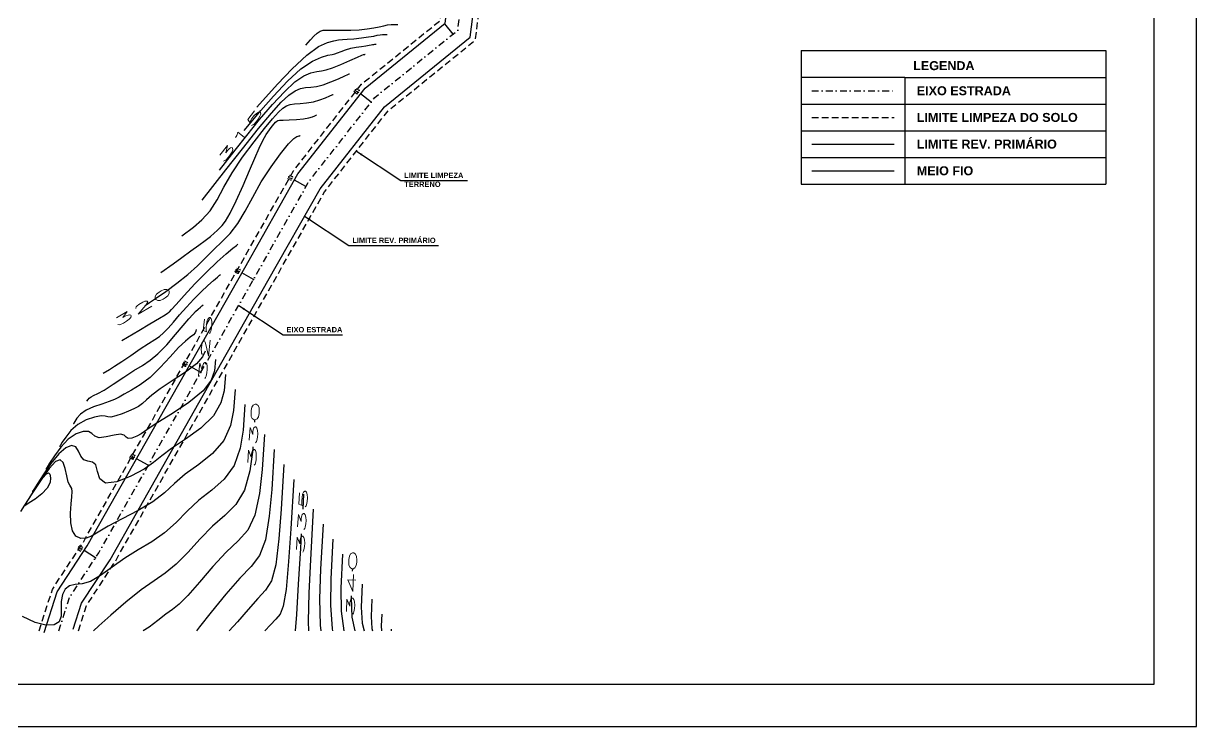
# Model space of a CAD drawing. Header units: millimetres. Extents: x 276147 to 291056, y 9594849 to 9609891.
# Drawn here: x 284744 to 284963.8, y 9596633.6 to 9596765.3 of the extents above; entities that cross this region are included whole.
import ezdxf
from ezdxf.enums import TextEntityAlignment as Align

# ---------------------------------------------------------------- set-up
doc = ezdxf.new("R2010")
doc.units = ezdxf.units.MM
doc.header["$LTSCALE"] = 10
for name, pattern in [('CONTINUO', [0]), ('DASHDOTX2', [50.8, 25.4, -12.7, 0, -12.7]), ('HIDDEN', [0.375, 0.25, -0.125])]:
    doc.linetypes.add(name, pattern=pattern)
for name, color, linetype in [('500-dim1', 6, 'Continuous'), ('Curvas mestras', 30, 'Continuous'), ('Curvas simples', 9, 'Continuous'), ('Curvas texto', 2, 'Continuous'), ('TG', 7, 'CONTINUO'), ('Top_malha_coord', 8, 'Continuous')]:
    doc.layers.add(name, color=color, linetype=linetype)
doc.styles.add('r80', font='romans.shx')
doc.styles.add('ROMAND', font='romand', dxfattribs={"height": 0.2})
doc.styles.add('SIMPLEX', font='simplex', dxfattribs={"height": 0.2})
doc.styles.add('T7', font='arial.ttf')
doc.dimstyles.new('cadnorma_dim1', dxfattribs={"dimscale": 0, "dimtxt": 2, "dimasz": 1.199999999999999, "dimexe": 1, "dimexo": 2.5, "dimgap": 0.6, "dimtad": 1, "dimzin": 4, "dimdsep": 46, "dimtxsty": 'r80', "dimblk": 'ARCHTICK', "dimblk1": 'ARCHTICK', "dimblk2": 'ARCHTICK', "dimcen": -1, "dimdle": 1, "dimclrd": 1, "dimclre": 1, "dimclrt": 2, "dimaunit": 1, "dimazin": 0, "dimtfac": 1, "dimtix": 1, "dimtmove": 2, "dimatfit": 0, "dimfxl": 1, "dimarcsym": 0})

# ---------------------------------------------------------------- blocks, each defined once
blk = doc.blocks.new('_ArchTick')
at = {"color": 0, "linetype": 'ByBlock', "const_width": 0.15}
blk.add_lwpolyline([(-0.5, -0.5), (0.5, 0.5)], dxfattribs=at)

msp = doc.modelspace()

# ---------------------------------------------------------------- linework, layer by layer
at = {"color": 8, "linetype": 'HIDDEN', "ltscale": 0.5}
msp.add_line((284891.6983607654, 9596747.722011287), (284907.1409358699, 9596747.722011287), dxfattribs=at)
at = {"color": 8, "linetype": 'HIDDEN', "ltscale": 0.5, "elevation": 160.1796621240507, "flags": 128}
for points in [[(284746.9333912238, 9596651.498300847), (284749.4119759246, 9596659.264591852), (284755.0907825473, 9596667.93202954), (284764.883133041, 9596685.236074753), (284784.5799982426, 9596720.042370353), (284794.5580024014, 9596737.674483825), (284807.3050971983, 9596753.929777287), (284822.0658793808, 9596765.877419747), (284826.927441512, 9596803.92630554), (284827.0196191135, 9596851.49830085)], [(284754.2812392337, 9596651.498300847), (284755.7903442389, 9596656.22686575), (284761.0707773116, 9596664.286274647), (284770.9752920193, 9596681.788525043), (284790.6721572212, 9596716.594820647), (284800.3910182637, 9596733.769002777), (284812.3247218111, 9596748.987047072), (284828.6534002176, 9596762.203772923), (284833.9265785592, 9596803.47416196), (284834.0196322542, 9596851.49830085)]]:
    msp.add_lwpolyline(points, dxfattribs=at)
at = {"linetype": 'Continuous'}
for p in [(284824.4868412923, 9596763.334137533, 160.1796621240507), (284824.4868412923, 9596763.334137533, 160.1796621240507), (284809.1212361557, 9596750.57382914, 160.1796621240507), (284809.1212361557, 9596750.57382914, 160.1796621240507), (284796.919983952, 9596734.741840716, 160.1796621240507), (284796.919983952, 9596734.741840716, 160.1796621240507), (284787.069842013, 9596717.335672347, 160.1796621240507), (284787.069842013, 9596717.335672347, 160.1796621240507), (284777.2197000745, 9596699.929503975, 160.1796621240507), (284777.2197000745, 9596699.929503975, 160.1796621240507), (284767.3695581361, 9596682.52333561, 160.1796621240507), (284767.3695581361, 9596682.52333561, 160.1796621240507), (284757.4561241802, 9596665.15575376, 160.1796621240507), (284757.4561241802, 9596665.15575376, 160.1796621240507)]:
    msp.add_point(p, dxfattribs=at)
at = {"layer": '500-dim1', "ltscale": 0.1}
for points in [[(284650.0564834579, 9596633.55606258), (284963.7748950092, 9596633.55606258), (284963.7748950092, 9596869.440539112), (284650.0564834579, 9596869.440539112)], [(284657.998721725, 9596641.498300847), (284955.832656742, 9596641.498300847), (284955.832656742, 9596861.498300847), (284657.998721725, 9596861.498300847)]]:
    msp.add_lwpolyline(points, close=True, dxfattribs=at)
at = {"layer": 'Curvas mestras', "linetype": 'CONTINUO'}
for points in [[(284785.3362998357, 9596745.23323439, -154.0134383096269), (284786.623846417, 9596746.8242665, -154.0397289595244), (284788.4528816759, 9596749.000521732, -154.0743270917705), (284790.8227394851, 9596751.700713936, -154.1152378000811), (284793.4512535175, 9596754.482172372, -154.1536193542674), (284795.9858846447, 9596756.806880383, -154.17891828049), (284798.1308669222, 9596758.273946755, -154.1839349093175), (284799.8175251453, 9596759.030984987, -154.1748849250402), (284801.0339612997, 9596759.362737998, -154.1613378664156), (284801.8087371986, 9596759.521829918, -154.1509986021233), (284802.3322659905, 9596759.632423667, -154.1441135367754), (284802.8354256509, 9596759.786564372, -154.1390643371528), (284803.5035819143, 9596760.047914738, -154.1342162039623), (284804.3400505418, 9596760.366603827, -154.1278683641253), (284805.3026400588, 9596760.66438228, -154.1183036085826), (284806.3354511046, 9596760.88112608, -154.1046738418194), (284807.3277758234, 9596761.02924052, -154.0896078742485), (284808.1552004807, 9596761.139260227, -154.0766037200487), (284808.7292211789, 9596761.235311953, -154.0682285756015), (284809.1049683715, 9596761.31589091, -154.0633264652247), (284809.3734793465, 9596761.373082444, -154.0598105904323), (284809.6074293956, 9596761.40210806, -154.0560655118574), (284809.8060317996, 9596761.410720937, -154.0523610846981), (284809.9501368413, 9596761.409809422, -154.0494385112802), (284810.0278769244, 9596761.408369636, -154.0478308093411), (284810.0565179563, 9596761.40783982, -154.0472385198486), (284810.0606089609, 9596761.407763993, -154.0471539138493)], [(284766.7766333206, 9596712.488697477, -148.3093053818124), (284767.6112240231, 9596713.020727787, -148.3099861888008), (284768.9001807835, 9596713.87914476, -148.3122415633665), (284770.6859362235, 9596715.11661401, -148.316945523457), (284772.7432579363, 9596716.626416773, -148.3251222367075), (284774.779999756, 9596718.26198693, -148.3378333172554), (284776.5718179182, 9596719.89642201, -148.3554236972963), (284778.1655852372, 9596721.481463064, -148.3753710805581), (284779.6759799218, 9596722.988511778, -148.3944363305022), (284781.1916288028, 9596724.42850248, -148.4111986948669), (284782.696951193, 9596725.970498053, -148.4315109328276), (284784.1503150293, 9596727.823095012, -148.4630442206658), (284785.5386380105, 9596730.131350864, -148.5108145369709), (284786.9630189228, 9596732.786182083, -148.5692179237053), (284788.5531073196, 9596735.614969123, -148.629995303138), (284790.3667685596, 9596738.420897916, -148.6855357361169), (284792.1747332329, 9596740.91038426, -148.7308210592277), (284793.6759507381, 9596742.765651433, -148.761481252292), (284794.6486525531, 9596743.775417684, -148.7750445403767), (284795.1881984668, 9596744.154378224, -148.7766320295891), (284795.4692333529, 9596744.223726228, -148.7732631089425), (284795.6403939593, 9596744.249755893, -148.770680265236), (284795.7462895408, 9596744.279173346, -148.7695185384623), (284795.8055182376, 9596744.303790737, -148.7691362903247), (284795.8351423661, 9596744.31750366, -148.7689909850855), (284795.8460559921, 9596744.322555637, -148.7689374570295), (284795.8476153658, 9596744.323276633, -148.7689297810689)], [(284778.0185424306, 9596703.907835247, -142.7987643747151), (284777.5575231837, 9596702.858680736, -142.7736390767645), (284776.392604073, 9596701.517481277, -142.7530735873992), (284774.3440582317, 9596699.947627848, -142.7427529185338), (284771.8793333524, 9596698.322891636, -142.7389880065134), (284769.6276702659, 9596696.844638392, -142.7357462625045), (284768.0643084475, 9596695.669246513, -142.7286122712798), (284767.0484809729, 9596694.77315098, -142.7196395304313), (284766.2854185623, 9596694.087799422, -142.7124987309476), (284765.520109856, 9596693.545440285, -142.7100887220845), (284764.656574168, 9596693.0815252, -142.7122210035709), (284763.6385907302, 9596692.632306648, -142.7179351928903), (284762.4566287738, 9596692.164127594, -142.7263197040561), (284761.2879195215, 9596691.76369211, -142.7366580660714), (284760.3563861993, 9596691.547796777, -142.7482826295568), (284759.7878390788, 9596691.580798944, -142.7607768494895), (284759.3156356399, 9596691.717308044, -142.7747289117219), (284758.5750244127, 9596691.75949626, -142.7909780908053), (284757.3152386092, 9596691.539688263, -142.8090636434176), (284755.7414671566, 9596691.010815607, -142.8233243135296), (284754.1728886654, 9596690.155963317, -142.8267987587864), (284752.875482076, 9596689.008562855, -142.8152433411128), (284751.9024366622, 9596687.803436512, -142.7952852212152), (284751.2537440173, 9596686.825749, -142.7762690931817), (284750.9113796793, 9596686.284662904, -142.7654107928069), (284750.7852459249, 9596686.085316183, -142.7614103826604), (284750.7672259593, 9596686.056837656, -142.7608388987396)], [(284787.3049999277, 9596691.124833953, -137.1897769461179), (284787.2697783468, 9596690.579983067, -137.1726298230028)], [(284786.9703050942, 9596685.94732394, -137.0268343320608), (284786.9350835136, 9596685.402473053, -137.0096872090039), (284786.4190817338, 9596681.491143353, -136.8918753687435), (284785.4180320908, 9596677.839530516, -136.7923108033396), (284783.8069111171, 9596675.157141617, -136.7367529242442), (284781.7378160513, 9596673.109725723, -136.7111955711411), (284779.4321253158, 9596671.102094907, -136.691691252196), (284777.0854237978, 9596668.709454576, -136.6603938405428), (284774.7901262624, 9596666.188589392, -136.6238627838579), (284772.6128549424, 9596663.966678353, -136.5947589071261), (284770.5676877519, 9596662.31611135, -136.5817255243569), (284768.4585383471, 9596660.890130864, -136.5773359394193), (284766.0367790623, 9596659.187189257, -136.5701458519584), (284763.1910039789, 9596656.891486276, -136.5520431609152), (284760.3587101318, 9596654.43019808, -136.5282438132822), (284758.1146172937, 9596652.416244203, -136.5072958042988), (284757.0926732858, 9596651.49830085, -136.4977299156905)], [(284796.461528253, 9596677.075062344, -131.5418870330582), (284796.3026175454, 9596674.31086736, -131.4544974016867)], [(284796.036176021, 9596669.676212827, -131.3079734585158), (284795.8772663129, 9596666.91201784, -131.2205838070044), (284795.4857670085, 9596660.242857805, -131.0099017804282), (284795.1357644312, 9596654.5640552, -130.830839657367), (284794.915448204, 9596651.49830085, -130.7348008958747)], [(284805.6180575783, 9596663.025290733, -125.8939970998003), (284805.6018837872, 9596662.686038068, -125.8832048400331)], [(284805.3808246811, 9596658.049029574, -125.735692772691), (284805.36465189, 9596657.709776904, -125.7249004928421), (284805.5143131797, 9596654.032978073, -125.6014117224517), (284806.0739362479, 9596651.49830085, -125.5071195826815)]]:
    msp.add_polyline3d(points, dxfattribs=at)
at = {"layer": 'Curvas simples', "linetype": 'CONTINUO'}
for points in [[(284796.8835905674, 9596761.247751288, -156.3078966196885), (284797.7773879149, 9596762.244148187, -156.3226057043907), (284798.4071357369, 9596762.908427877, -156.3317321038016), (284799.0322090089, 9596763.49549665, -156.3384222237769), (284799.5736576174, 9596763.862511376, -156.3395800682742), (284800.1694965935, 9596764.036696732, -156.33332730355), (284801.0119845035, 9596764.087794608, -156.3180899743133), (284802.2339940015, 9596764.080930093, -156.2933349259224), (284803.7308451006, 9596764.062764056, -156.2626924845649), (284805.3384759086, 9596764.07534356, -156.2308337944819), (284806.9088708834, 9596764.151543623, -156.2018073344047), (284808.3582219109, 9596764.287566015, -156.17717096963), (284809.6187672301, 9596764.470441453, -156.1578599328318), (284810.6457616894, 9596764.68258648, -156.1441962290814), (284811.4865165592, 9596764.887952888, -156.1340488930841), (284812.2113547164, 9596765.045876294, -156.1246737672159), (284812.8698959644, 9596765.12757874, -156.1141317831611), (284813.4289388014, 9596765.151821967, -156.1037042148787), (284813.8345766579, 9596765.149256127, -156.0954775311079), (284814.0534054122, 9596765.145204797, -156.0909520971149), (284814.1340267977, 9596765.143713206, -156.0892848593907), (284814.1455439953, 9596765.143499976, -156.0890466806854)], [(284787.7404452981, 9596749.647250293, -155.1105589042677), (284791.6135684659, 9596753.96496819, -155.1742981790708), (284794.3424743619, 9596756.843513187, -155.2138459256644), (284797.0511272093, 9596759.387479864, -155.2428364710326), (284799.2690651319, 9596760.982987128, -155.2505974813507), (284800.9526753507, 9596761.773558572, -155.2427075268028), (284802.165053356, 9596762.09206647, -155.2288079023969), (284803.0074137202, 9596762.227195688, -155.2163267453111), (284803.7334473419, 9596762.290877417, -155.2038394291562), (284804.6349602045, 9596762.35085643, -155.1877082825199), (284805.9055859844, 9596762.459927356, -155.1657764044616), (284807.3462551285, 9596762.61108524, -155.1418102892025), (284808.6597257803, 9596762.782375993, -155.1210572343229), (284809.6201558385, 9596762.952290352, -155.107345865425), (284810.2873252034, 9596763.101089476, -155.0988293663508), (284810.7924175316, 9596763.20947937, -155.0922421687542), (284811.2386626799, 9596763.2648434, -155.0850986474802), (284811.6174853004, 9596763.281271452, -155.0780326497301), (284811.8923572495, 9596763.279532773, -155.0724580111241), (284812.0406411684, 9596763.276787218, -155.0693914531989), (284812.095271876, 9596763.275776014, -155.0682616833041), (284812.1030769781, 9596763.275631983, -155.0681002872557)], [(284780.6986934337, 9596737.798246523, -152.8621574439134), (284783.6219421373, 9596741.550641494, -152.9264391081783), (284785.81361588, 9596744.319404317, -152.9731735901118), (284788.2417753034, 9596747.30676526, -153.0223241705357), (284790.6356809644, 9596750.118039757, -153.0663921933415), (284792.8683038838, 9596752.528468173, -153.1005624661597), (284794.8485392001, 9596754.355772836, -153.120690756969), (284796.5067153652, 9596755.48466932, -153.1243978832176), (284797.858873076, 9596756.067840144, -153.1163650840431), (284798.9424833485, 9596756.324963072, -153.1030387731411), (284799.829917059, 9596756.463241912, -153.0897560421404), (284800.7331425668, 9596756.640003687, -153.0774173552895), (284801.8990241019, 9596757.000105457, -153.0658140657147), (284803.4672297679, 9596757.627841664, -153.0549047675126), (284805.1486172064, 9596758.365270216, -153.0453179998699), (284806.5468449399, 9596758.993889403, -153.0378497016177), (284807.3678915628, 9596759.349758536, -153.0330297844743), (284807.7270119716, 9596759.487187056, -153.0303243290077), (284807.8417791314, 9596759.515044443, -153.0289333962396), (284807.8949102843, 9596759.523934474, -153.0281581799759), (284807.9296887619, 9596759.53139308, -153.02770446162), (284807.954542164, 9596759.536686515, -153.0273790246833), (284807.9761961111, 9596759.53937272, -153.0270323761765), (284807.9945782988, 9596759.540170426, -153.0266895198406), (284808.0079164335, 9596759.54008607, -153.0264190114944), (284808.0151116805, 9596759.539952058, -153.0262701856814), (284808.0177630372, 9596759.539903628, -153.0262153765911), (284808.0181419435, 9596759.539895998, -153.0262075204778)], [(284777.4799630947, 9596732.178777343, -151.7418871457016), (284781.9075844366, 9596737.8680476, -151.8394398739006), (284785.0033863405, 9596741.814541133, -151.9066181678468), (284788.0306689304, 9596745.613008788, -151.9703212492427), (284790.4486234412, 9596748.535364583, -152.0175465336911), (284792.2853542485, 9596750.574762978, -152.0475055452229), (284793.7111947557, 9596751.904665293, -152.0624632133663), (284794.8825638082, 9596752.69539188, -152.0648608570595), (284795.900220009, 9596753.1046963, -152.0578452956656), (284796.8510053975, 9596753.287188144, -152.0447396795757), (284797.8208422343, 9596753.390649194, -152.0286618833456), (284798.8919736603, 9596753.535543013, -152.0119084468138), (284800.145720038, 9596753.835505344, -151.9965706938787), (284801.6024473297, 9596754.355148483, -151.984357078411), (284803.0386808936, 9596754.96299094, -151.9754450372097), (284804.1699896848, 9596755.478527768, -151.9696291769764), (284804.7920883791, 9596755.766494267, -151.966577764801), (284805.0212825311, 9596755.87258771, -151.9654535795239), (284805.054024409, 9596755.887743633, -151.9652929751578)], [(284773.6728005418, 9596725.51894292, -150.5993371987392), (284775.8698706908, 9596727.148695936, -150.6086392945985), (284777.4207447655, 9596728.496813547, -150.6216839860103), (284778.9656089229, 9596730.217489293, -150.6470576260731), (284780.2824603345, 9596732.269980757, -150.6878815233617), (284781.5596809324, 9596734.641289515, -150.7399482347796), (284783.0882523276, 9596737.325350156, -150.7972179604371), (284785.0503871411, 9596740.258451695, -150.8539453040252), (284787.1932280042, 9596743.146291936, -150.9055620688273), (284789.1551505506, 9596745.636921117, -150.9477943557108), (284790.6572954359, 9596747.461629048, -150.9774345412993), (284791.7518704266, 9596748.684674736, -150.9955403238677), (284792.573849309, 9596749.453556744, -151.0042356570161), (284793.2584132508, 9596749.906114444, -151.0053238108198), (284793.9415679399, 9596750.141551455, -150.9993254544938), (284794.7595284462, 9596750.249413216, -150.9864405660451), (284795.8083313773, 9596750.3164651, -150.9675845503484), (284797.0233115009, 9596750.418354308, -150.9465343431479), (284798.299627135, 9596750.627953993, -150.9277824629357), (284799.529981055, 9596750.985609803, -150.9148048301836), (284800.5972439246, 9596751.40158435, -150.9070120578658), (284801.3818328699, 9596751.75361576, -150.9027982190277), (284801.8064393738, 9596751.950163733, -150.9007155006661), (284801.9628743497, 9596752.022576353, -150.8999481701435), (284801.9852220611, 9596752.032921297, -150.8998385636628)], [(284769.7355925461, 9596718.629186673, -149.4518634517703), (284772.0128651976, 9596720.285268944, -149.4604183759916), (284773.6502341925, 9596721.472203376, -149.4664450144305), (284775.3383553833, 9596722.68880473, -149.4724250261465), (284776.8209533226, 9596723.749960244, -149.4774368412586), (284778.0456978821, 9596724.63873084, -149.4819758385097), (284779.0112470125, 9596725.380220372, -149.4868915823431), (284779.7314834841, 9596726.000330687, -149.4927541700567), (284780.2812063729, 9596726.528168632, -149.4990159149424), (284780.7504395676, 9596726.993636053, -149.5048495647757), (284781.2334391738, 9596727.480136123, -149.5110960895222), (284781.8413831547, 9596728.285073314, -149.5252693570478), (284782.6896816817, 9596729.759350425, -149.5565513590377), (284783.8389485583, 9596732.106994703, -149.6104111014542), (284785.1306121151, 9596734.944535227, -149.6774657776955), (284786.3513053168, 9596737.74162654, -149.7446196081259), (284787.338257251, 9596740.07112709, -149.8011430431765), (284788.1310805019, 9596741.918709008, -149.8457714082583), (284788.8199877783, 9596743.373249328, -149.8796062112346), (284789.4733175149, 9596744.515218323, -149.9039125743697), (284790.0719260587, 9596745.391467104, -149.9206100376), (284790.574797481, 9596746.04044004, -149.9317817156229), (284790.9534238563, 9596746.50036958, -149.9392526986453), (284791.2293182842, 9596746.80864663, -149.9438163992859), (284791.4365038646, 9596747.0024492, -149.9460081334951), (284791.6342616938, 9596747.116837006, -149.94578678472), (284791.9829148734, 9596747.178407617, -149.9408056661746), (284792.6680504947, 9596747.211638287, -149.9281414726542), (284793.7958195206, 9596747.242281, -149.9065072374328), (284795.1546493438, 9596747.301166603, -149.8811602721366), (284796.4535352317, 9596747.42040264, -149.8589942117364), (284797.4575147821, 9596747.616072115, -149.8452526145524), (284798.1558079554, 9596747.840177756, -149.8385790583238), (284798.5936750527, 9596748.028702747, -149.8359672483316), (284798.8207913693, 9596748.133833198, -149.8348532165078), (284798.9044651713, 9596748.172565997, -149.8344428135574), (284798.9164187137, 9596748.178098967, -149.834384172424)], [(284762.439523915, 9596705.872555688, -147.1788251237271), (284765.6012141804, 9596707.769288197, -147.1775124555247), (284767.6873984618, 9596709.02213271, -147.1766895630539), (284769.4872814088, 9596710.1057384, -147.1760679988915), (284770.5413969878, 9596710.74505576, -147.1758578306439), (284770.989732329, 9596711.021851033, -147.1759284026016), (284771.1221351044, 9596711.10709416, -147.1760639255194), (284771.1819674119, 9596711.145286286, -147.1761143896406), (284771.2266350169, 9596711.175035385, -147.1761925951837), (284771.2670571112, 9596711.208480643, -147.1764771422281), (284771.3548809338, 9596711.302335037, -147.1777897057149), (284771.7046779038, 9596711.691604722, -147.1835239548495), (284772.5717504843, 9596712.65586866, -147.1977165405665), (284774.1168764874, 9596714.361100217, -147.2225788357577), (284776.1227460892, 9596716.518839372, -147.2530205187763), (284778.2775278089, 9596718.727018517, -147.2821258635635), (284780.2955811898, 9596720.641007377, -147.304335553516), (284781.9960308575, 9596722.145918066, -147.3195156586848), (284783.2241924626, 9596723.184301028, -147.3288886914056), (284783.8859959549, 9596723.737389265, -147.3337280007222), (284784.1298175055, 9596723.941158984, -147.3355109320514), (284784.164649584, 9596723.970268944, -147.335765627879)], [(284758.9454924932, 9596699.766617613, -146.0481400696703), (284760.0791496345, 9596700.450628525, -146.0477977745145), (284761.0708280957, 9596701.073429558, -146.0482997214681), (284762.4244957142, 9596701.96128014, -146.0502206235219), (284764.1074201774, 9596703.105256008, -146.0539250971892), (284765.8779051371, 9596704.318112044, -146.0581290433442), (284767.4420134776, 9596705.368019683, -146.0611360726439), (284768.5897023419, 9596706.100598097, -146.0621036126654), (284769.4465088636, 9596706.67124248, -146.0636038079651), (284770.2218654237, 9596707.312791778, -146.0690624694366), (284771.0918708397, 9596708.21007256, -146.0810012206461), (284772.0992856389, 9596709.35584689, -146.0983245253705), (284773.2535407873, 9596710.69486642, -146.1190326448672), (284774.5482127841, 9596712.161342077, -146.1410986884407), (284775.913485296, 9596713.647341743, -146.162387306595), (284777.2636885272, 9596715.034394557, -146.1807360427597), (284778.5114923273, 9596716.21785306, -146.1944687473265), (284779.5629161447, 9596717.14837043, -146.2038549069225), (284780.3223130745, 9596717.790423263, -146.2096504355108), (284780.7315196316, 9596718.132409433, -146.2126426941509), (284780.882279996, 9596718.258404972, -146.2137451248968), (284780.9038177619, 9596718.276404187, -146.2139025987385)], [(284755.8898420306, 9596694.537511094, -144.9373879168675), (284756.1101314672, 9596694.870979073, -144.9438932869493), (284756.3252317922, 9596695.108129196, -144.9473465942688), (284756.6533882187, 9596695.34772516, -144.9486106080262), (284757.1402016796, 9596695.57995161, -144.9464483167071), (284757.9109959861, 9596695.945929738, -144.94296840383), (284759.1110271622, 9596696.624513082, -144.9411158890257), (284760.8084667276, 9596697.718011532, -144.9428749047479), (284762.7631451781, 9596699.022560276, -144.946386094231), (284764.6578115162, 9596700.25775584, -144.9488293165018), (284766.2628946944, 9596701.242225617, -144.9488695093573), (284767.6995655135, 9596702.190739408, -144.9511121046639), (284769.1766747378, 9596703.417103913, -144.9616478094508), (284770.8288607434, 9596705.117809094, -144.9842127029228), (284772.4938943737, 9596707.020089054, -145.0131250756935), (284773.935331088, 9596708.733863177, -145.0403487164553), (284774.9795500827, 9596709.961584933, -145.0596185536383), (284775.7042245052, 9596710.775845114, -145.07175412701), (284776.2498492438, 9596711.341769604, -145.0793461893013), (284776.7274034647, 9596711.794698747, -145.0846019412533), (284777.1298004298, 9596712.1508218, -145.0881941424709), (284777.4204336886, 9596712.396546502, -145.0904122124452), (284777.5770443082, 9596712.527429603, -145.0915573674979), (284777.6347424844, 9596712.575649958, -145.0919792849713), (284777.6429849379, 9596712.582538437, -145.0920395570251)], [(284776.3171647374, 9596707.984559886, -143.9672448659807), (284776.281387502, 9596707.635739246, -143.9565325861008), (284776.154440579, 9596707.346841713, -143.9496140203814), (284775.8336654466, 9596706.977525637, -143.9439510563065), (284775.2356703337, 9596706.504068712, -143.9404403123449), (284774.3196559704, 9596705.768429872, -143.9347219489541), (284773.0554744603, 9596704.578988073, -143.9211219377143), (284771.4435057796, 9596702.84122314, -143.8965353325734), (284769.6062403817, 9596700.849011445, -143.8681333068784), (284767.6967016002, 9596698.993334208, -143.8456561462631), (284765.8612150831, 9596697.580030374, -143.8361885669551), (284764.2193297855, 9596696.574392714, -143.8361934765385), (284762.8839009837, 9596695.8565757, -143.8394782636574), (284761.9003966767, 9596695.314965583, -143.8414727664462), (284761.0447507624, 9596694.870879667, -143.8440964510341), (284760.0255118571, 9596694.45386602, -143.8508911604554), (284758.6491877434, 9596693.999787837, -143.8636392856392), (284757.1141298646, 9596693.469767783, -143.8770852366838), (284755.7166468333, 9596692.831245637, -143.884214077229), (284754.6902854391, 9596692.081872443, -143.8802607145885), (284754.0175251898, 9596691.340148345, -143.8694599630221), (284753.6180817705, 9596690.754785748, -143.8582965535138), (284753.4143257802, 9596690.432762893, -143.8518343416185), (284753.3392584687, 9596690.314123312, -143.8494535267496), (284753.3285339947, 9596690.297174372, -143.8491134078035)], [(284779.9797764674, 9596702.364651244, -141.7080888927126), (284779.7813380735, 9596700.194837224, -141.6409699145265), (284779.1657335134, 9596698.489771588, -141.5974542327717), (284777.6438470196, 9596696.459911367, -141.5614877238081), (284774.9992143949, 9596694.279155213, -141.5431140606783), (284771.8901319324, 9596692.212300204, -141.5377959804286), (284769.1935852936, 9596690.546866037, -141.5373509351889), (284767.5521628646, 9596689.480465043, -141.5353554078869), (284766.6708669162, 9596688.85107316, -141.5324217139537), (284766.0203044444, 9596688.40675996, -141.5309211917597), (284765.198921821, 9596687.964875327, -141.5329292231149), (284764.3165269226, 9596687.6198944, -141.5393374140517), (284763.6107720108, 9596687.535578644, -141.5507415100842), (284763.2180202053, 9596687.797229484, -141.5671994466361), (284762.8694910753, 9596688.176319344, -141.586618019352), (284762.1951180572, 9596688.365865627, -141.6063663174541), (284760.9602242906, 9596688.167882176, -141.6246673633836), (284759.471680721, 9596687.820365548, -141.6431600360924), (284758.1717440045, 9596687.67031173, -141.6643373267402), (284757.3677004608, 9596687.952918084, -141.689738049547), (284756.8269340929, 9596688.456199456, -141.7170851271044), (284756.1818545663, 9596688.856371067, -141.7431473532601), (284755.1553298204, 9596688.874725163, -141.7643548232413), (284753.8320528532, 9596688.412843065, -141.7757823766701), (284752.3871729318, 9596687.417381126, -141.7721661299842), (284750.9889872146, 9596685.916498683, -141.7510505059294), (284749.7783864443, 9596684.264378978, -141.7212135067934), (284748.8894072638, 9596682.896712253, -141.6942416127099), (284748.4084335782, 9596682.136562916, -141.6789872439954), (284748.231233381, 9596681.856509054, -141.6733672385712), (284748.2059189232, 9596681.816500934, -141.6725643695358)], [(284781.8110823324, 9596699.55469692, -140.5785109060493), (284781.5697744337, 9596696.49674618, -140.4831492380731), (284780.9790705703, 9596694.24011528, -140.4210595413137), (284779.5873932869, 9596691.804815903, -140.3691934854983), (284777.2011388254, 9596689.49865181, -140.3415237714912), (284774.3520527123, 9596687.436656583, -140.3311458830981), (284771.7532195486, 9596685.685673004, -140.3259360213674), (284769.8955802212, 9596684.269271027, -140.316811605499), (284768.3815047286, 9596683.037917266, -140.3068544538951), (284766.5912183651, 9596681.798809497, -140.3021877533433), (284764.1270694921, 9596680.473153608, -140.308211802007), (284761.4798867998, 9596679.43821284, -140.3274364001959), (284759.3626210647, 9596679.185265552, -140.3616487081422), (284758.274361601, 9596680.0039949, -140.410322805194), (284757.8587528979, 9596681.377711257, -140.4636806887251), (284757.5455789952, 9596682.588134788, -140.5096314181251), (284756.9037315447, 9596683.119520904, -140.5399285154676), (284756.0585336694, 9596683.266274916, -140.5617036258013), (284755.274416106, 9596683.525338376, -140.5859328889314), (284754.7363958211, 9596684.245782167, -140.6203410092535), (284754.3118366652, 9596685.18518249, -140.659646515935), (284753.7886857195, 9596685.95324588, -140.6953165956333), (284752.9954220315, 9596686.209762063, -140.7196459827505), (284751.9226385518, 9596685.814871524, -140.7282404726979), (284750.6014571983, 9596684.678798942, -140.7175335012984), (284749.1024933497, 9596682.824433504, -140.68685761801), (284747.6543372282, 9596680.725322444, -140.6471418049445), (284746.5250705106, 9596678.96767551, -140.612214132238), (284745.9054884796, 9596677.988463927, -140.5925637077566), (284745.6772208348, 9596677.627700923, -140.5853240617694), (284745.6446108876, 9596677.576164212, -140.5842898604719)], [(284783.6423881973, 9596696.744742597, -139.4489329194443), (284783.3582107939, 9596692.79865514, -139.3253285617361), (284782.7924076246, 9596689.990457967, -139.2446648171431), (284781.5309395562, 9596687.14972144, -139.1768992799011), (284779.4030622558, 9596684.718148412, -139.1399335025603), (284776.813973492, 9596682.661012964, -139.1244957858839), (284774.3128548062, 9596680.824480977, -139.1145211201187), (284772.2790007947, 9596679.07656596, -139.0980706572559), (284770.412156304, 9596677.37268396, -139.0797106274663), (284768.2421812266, 9596675.690094657, -139.0681332513018), (284765.4713633463, 9596674.026329326, -139.0692337817422), (284762.4917159874, 9596672.459992664, -139.0777188945471), (284759.8676803526, 9596671.089954972, -139.0854981018606), (284758.0141832738, 9596670.003415884, -139.0870997694696), (284756.7480750649, 9596669.24087734, -139.087527570166), (284755.7366866649, 9596668.83116861, -139.0944040656), (284754.7303096489, 9596668.811346257, -139.1139560995766), (284753.8110581094, 9596669.251363024, -139.146827620189), (284753.1440027784, 9596670.229399947, -139.1922669710152), (284752.84288964, 9596671.753044957, -139.2482395107768), (284752.81616269, 9596673.547517553, -139.3075788503306), (284752.9209401933, 9596675.267451104, -139.3618358647477), (284753.0312185993, 9596676.628893867, -139.4042351192588), (284753.08849816, 9596677.593579508, -139.4346969690782), (284753.0511573206, 9596678.184659563, -139.4548155571942), (284752.8931994335, 9596678.478346994, -139.4676101419286), (284752.6511314443, 9596678.763081456, -139.4817997389732), (284752.3770872082, 9596679.38036503, -139.5075284713789), (284752.1050911795, 9596680.538645256, -139.5509439363636), (284751.7967392392, 9596681.914166523, -139.6022079375948), (284751.3955168705, 9596683.050119692, -139.6474858054102), (284750.835514243, 9596683.544798965, -139.6749371424926), (284750.0132232485, 9596683.216898983, -139.6806985560365), (284748.8157404628, 9596681.940215757, -139.6629008600398), (284747.2159984861, 9596679.732368333, -139.6226647502885), (284745.5302870127, 9596677.186265916, -139.5730701232355), (284744.160733757, 9596675.03863876, -139.5301866518243), (284743.4025423789, 9596673.840363942, -139.5061401590033)], [(284785.4736940627, 9596693.934788276, -138.3193549327811), (284785.1466471536, 9596689.100564096, -138.1675078853409), (284784.6057446792, 9596685.740800656, -138.068270092856), (284783.4744858236, 9596682.494625978, -137.9846050416495), (284781.6049866862, 9596679.937645013, -137.9383432134896), (284779.2758952717, 9596677.885369344, -137.9178456684717), (284776.8724900607, 9596675.963287944, -137.9031061862156), (284774.6822117977, 9596673.89301077, -137.8792322753256), (284772.6011412832, 9596671.78063668, -137.8517867056912), (284770.4275175847, 9596669.828386506, -137.8314460892256), (284768.0195255491, 9596668.171220336, -137.8254796529913), (284765.4751271658, 9596666.67506126, -137.8275274005978), (284762.9522302088, 9596665.138572618, -137.827821983225), (284760.5891276961, 9596663.451675937, -137.8199802184504), (284758.4456666487, 9596661.869333576, -137.8111555894397), (284756.5620763374, 9596660.737768067, -137.8118858712519), (284754.96914012, 9596660.27152515, -137.8285835522952), (284753.6598406918, 9596660.158439314, -137.8511601849136), (284752.6177108327, 9596659.954667237, -137.8654020822982), (284751.8315990054, 9596659.313366864, -137.8601674746283), (284751.3116233621, 9596658.275681237, -137.8366014649768), (284751.073219738, 9596656.979755657, -137.7989210661294), (284751.0757650144, 9596655.573930128, -137.752802663334), (284751.0544062944, 9596654.247341428, -137.709760600494), (284750.6882347273, 9596653.199322028, -137.682768566327), (284749.7248720526, 9596652.605376037, -137.6826437671811), (284748.1860703446, 9596652.545683097, -137.7115769570487), (284746.1621142626, 9596653.076592512, -137.7696023023713), (284743.8344009875, 9596654.181192676, -137.8525243379667)], [(284789.1363057927, 9596688.31487963, -136.0601989595129), (284788.7235198735, 9596681.704382014, -135.8518665326669), (284788.2324187881, 9596677.24148604, -135.7154806445146), (284787.3615783599, 9596673.184436053, -135.6000165979171), (284786.0088355473, 9596670.376638217, -135.5351626351735), (284784.199736831, 9596668.334082104, -135.5045454738688), (284781.991759571, 9596666.240901882, -135.4802763383745), (284779.4886358005, 9596663.525899388, -135.4415554385891), (284776.9791122434, 9596660.596543105, -135.3959388747721), (284774.7981913003, 9596658.1049702, -135.3580717451664), (284773.1722732691, 9596656.512167284, -135.3385153942768), (284771.8933370432, 9596655.514519837, -135.3314964467686), (284770.6447574117, 9596654.617261797, -135.3271577810196), (284769.1776887011, 9596653.454434495, -135.3185025694806), (284767.5144003666, 9596652.175299836, -135.3099749277139), (284766.4423155839, 9596651.49830085, -135.3093110179828)], [(284790.9676106579, 9596685.504925312, -134.9306209929314), (284790.5119562335, 9596678.00629097, -134.6940458562135), (284790.0457558424, 9596672.991828732, -134.5390859203439), (284789.3051246274, 9596668.52934059, -134.4077223596073), (284788.2107589778, 9596665.596134815, -134.3335723662426), (284786.6616566181, 9596663.558441484, -134.2978954948162), (284784.5513928516, 9596661.379719848, -134.2688618044162), (284781.8918408581, 9596658.342367196, -134.2227179295992), (284779.168086318, 9596655.004535817, -134.1680164825197), (284776.9835117808, 9596652.243313046, -134.1213865729773), (284776.397951223, 9596651.498300847, -134.1087276642489)], [(284792.7989165229, 9596682.694970988, -133.8010430063264), (284792.3003925935, 9596674.308199933, -133.5362251798765), (284791.8590928972, 9596668.742171422, -133.362691196115), (284791.2486718944, 9596663.874245128, -133.2154281012158), (284790.4425492579, 9596660.853629967, -133.1326277320299), (284789.3625031865, 9596659.086782288, -133.0964105267453), (284787.9174000229, 9596657.544475753, -133.0748792834024), (284786.0820647517, 9596655.464357764, -133.0435579233713), (284784.0951579774, 9596653.15159455, -133.0076556258395), (284782.5587459379, 9596651.49830085, -132.9843203548268)], [(284794.6302223878, 9596679.885016667, -132.6714650196632), (284794.0888289534, 9596670.610108888, -132.3784045034813), (284793.6724299539, 9596664.492515113, -132.1862965046571), (284793.1922181637, 9596659.219150662, -132.0231338956187), (284792.6743385361, 9596656.111124126, -131.9316830853608), (284792.0633487648, 9596654.615127092, -131.8949257095487), (284791.2834052208, 9596653.709242657, -131.8808971622752), (284790.2722817053, 9596652.586373333, -131.8643988756489), (284789.2159960045, 9596651.49830085, -131.849947409117)], [(284798.292834118, 9596674.26510802, -130.4123090463949), (284797.760510291, 9596664.829102043, -130.1137874651726), (284797.4663665907, 9596658.608305072, -129.915843512947), (284797.3293158128, 9596653.252230506, -129.7430821168495), (284797.3890131837, 9596651.498300847, -129.6844094890104)], [(284800.124139983, 9596671.455153698, -129.2827310597317), (284799.66154619, 9596663.049270503, -129.0165657038128), (284799.4783529883, 9596657.464473572, -128.8372355784781), (284799.5697803066, 9596652.567765994, -128.6749407448483), (284799.7298018577, 9596651.49830085, -128.6366833781791)], [(284801.9554458481, 9596668.645199377, -128.1531530730685), (284801.5625810891, 9596661.269438973, -127.919343962651), (284801.4903393865, 9596656.32064207, -127.7586276440674), (284801.810245801, 9596651.883301487, -127.6067993528236), (284801.9170948664, 9596651.49830085, -127.5920384748038)], [(284803.7867517129, 9596665.835245052, -127.0235750864053), (284803.4636169907, 9596659.48960844, -126.8221222341203), (284803.5023267816, 9596655.176809568, -126.6800196568624), (284804.0094275657, 9596651.49830085, -126.5492997649761)], [(284807.4493624433, 9596660.215336412, -124.7644191332188), (284807.2549750947, 9596655.9364319, -124.6281063297324), (284807.4405990096, 9596652.941032786, -124.526224357684), (284807.8345981963, 9596651.49830085, -124.4710386922082)], [(284809.2806683082, 9596657.405382087, -123.6348411466138), (284809.1336920445, 9596654.170112627, -123.5317753713139), (284809.2740418112, 9596651.9052994, -123.4547426851027), (284809.3851900895, 9596651.49830085, -123.4391746598436)], [(284811.1119741734, 9596654.595427768, -122.505263160067), (284811.0124099937, 9596652.403793355, -122.4354443928137), (284811.0685230606, 9596651.498300847, -122.4046460388593)], [(284812.9268070387, 9596651.498300847, -121.3666055247136), (284812.9347042739, 9596651.635967687, -121.370958185315), (284812.9422085676, 9596651.766785227, -121.3750942897427), (284812.9432800386, 9596651.785473447, -121.3756851733456)]]:
    msp.add_polyline3d(points, dxfattribs=at)
msp.add_polyline3d([(284744.2011048614, 9596674.91009111, -138.5244257970739), (284745.7000029857, 9596677.27236142, -138.5717464670565), (284746.7148474809, 9596678.82975246, -138.6024088444214), (284747.6432094052, 9596680.170734296, -138.6277157522531), (284748.282266835, 9596680.93146884, -138.6398159908972), (284748.672503991, 9596681.118937384, -138.6381256657446), (284748.9152306265, 9596680.832824552, -138.6238776797222), (284749.0629693658, 9596680.175857283, -138.599383961086), (284748.9730903448, 9596679.26294274, -138.5712729795164), (284748.4541765677, 9596678.21202939, -138.5472521970191), (284747.4131810946, 9596677.143090436, -138.5331207845852), (284746.150540187, 9596676.184191922, -138.5270444904713), (284745.0650631669, 9596675.46542666, -138.5252807772745), (284744.457092286, 9596675.074635347, -138.524679141145), (284744.2331035402, 9596674.930659387, -138.5244574681533), (284744.2011048614, 9596674.91009111, -138.5244257970739)], close=True, dxfattribs=at)
at = {"layer": 'TG', "color": 3, "linetype": 'Continuous'}
for p, q in [((284824.4868412923, 9596763.334137533, 160.1796621240507), (284822.913969961, 9596765.277350282, 160.1796621240507)), ((284824.4868412923, 9596763.334137533, 160.1796621240507), (284822.9139699621, 9596765.27735028, 160.1796621240507)), ((284809.1212361557, 9596750.57382914, 160.1796621240507), (284807.1539759743, 9596752.116517501, 160.1796621240507)), ((284809.1212361555, 9596750.57382914, 160.1796621240507), (284807.153975975, 9596752.116517501, 160.1796621240507)), ((284796.919983952, 9596734.741840716, 160.1796621240507), (284794.7442128877, 9596735.973108467, 160.1796621240507)), ((284787.069842013, 9596717.335672347, 160.1796621240507), (284784.8940709491, 9596718.566940097, 160.1796621240507)), ((284777.2197000745, 9596699.929503975, 160.1796621240507), (284775.0439290108, 9596701.160771728, 160.1796621240507)), ((284767.3695581361, 9596682.52333561, 160.1796621240507), (284765.1937870725, 9596683.75460336, 160.1796621240507)), ((284767.3695581361, 9596682.52333561, 160.1796621240507), (284765.1937870732, 9596683.75460336, 160.1796621240507)), ((284757.4561241802, 9596665.15575376, 160.1796621240507), (284755.3649869004, 9596666.525843127, 160.1796621240507)), ((284757.4561241802, 9596665.155753763, 160.1796621240507), (284755.364986899, 9596666.525843127, 160.1796621240507)), ((284757.4561241797, 9596665.15575376, 160.1796621240507), (284755.3649868997, 9596666.525843127, 160.1796621240507)), ((284757.4561241802, 9596665.155753763, 160.1796621240507), (284755.3649868997, 9596666.525843127, 160.1796621240507))]:
    msp.add_line(p, q, dxfattribs=at)
at = {"layer": 'TG', "color": 1, "linetype": 'DASHDOTX2', "ltscale": 0.005}
msp.add_line((284891.6983607654, 9596752.722011289), (284907.1409358699, 9596752.722011289), dxfattribs=at)
at = {"layer": 'TG', "color": 8, "linetype": 'CONTINUO'}
msp.add_line((284891.6983607654, 9596742.722011287), (284907.1409358699, 9596742.722011287), dxfattribs=at)
at = {"layer": 'TG', "color": 4, "linetype": 'CONTINUO'}
msp.add_line((284891.6983607654, 9596737.722011287), (284907.1409358699, 9596737.722011287), dxfattribs=at)
at = {"layer": 'TG', "color": 8, "linetype": 'CONTINUO', "elevation": 160.1796621240507}
for points in [[(284747.8860511034, 9596651.194262767), (284750.323171398, 9596658.83063098), (284755.9450675136, 9596667.411207411), (284765.7534414666, 9596684.743567653), (284785.4503066681, 9596719.549863253), (284795.3912903818, 9596737.116557961), (284808.0221864287, 9596753.22367297), (284823.0069537861, 9596765.352613058), (284827.927318233, 9596803.861713601), (284828.0196172363, 9596851.49636321)], [(284753.3285793542, 9596651.802338926), (284754.8791487655, 9596656.660826622), (284760.2164923453, 9596664.807096776), (284770.1049835937, 9596682.281032143), (284789.8018487957, 9596717.087327747), (284799.5577302834, 9596734.32692864), (284811.6076325807, 9596749.69315139), (284827.7123258124, 9596762.728579612), (284832.9267018382, 9596803.538753899), (284833.0196341315, 9596851.500238491)]]:
    msp.add_lwpolyline(points, dxfattribs=at)
at = {"layer": 'TG', "color": 1, "linetype": 'DASHDOTX2', "ltscale": 0.005, "elevation": 160.1796621240507, "flags": 128}
msp.add_lwpolyline([(284750.6073152283, 9596651.498300847), (284752.6011600818, 9596657.7457288), (284758.0807799294, 9596666.109152095), (284767.9292125301, 9596683.512299897), (284787.6260777318, 9596718.3185955), (284797.4745103328, 9596735.7217433), (284809.8149095047, 9596751.45841218), (284825.3596397992, 9596764.040596336), (284830.4270100356, 9596803.700233752), (284830.5196256839, 9596851.49830085)], dxfattribs=at)
at = {"layer": 'Top_malha_coord', "color": 7}
for p, q in [((284889.6983607654, 9596760.222011287), (284889.6983607654, 9596750.222011289)), ((284889.6983607654, 9596760.222011287), (284946.779050901, 9596760.222011287)), ((284946.779050901, 9596760.222011287), (284946.779050901, 9596735.222011285)), ((284909.1409358699, 9596755.222011287), (284889.6983607654, 9596755.222011287)), ((284909.1409358699, 9596755.222011287), (284946.779050901, 9596755.222011287)), ((284909.1409358699, 9596755.222011287), (284909.1409358699, 9596735.222011289)), ((284889.6983607654, 9596750.222011289), (284946.779050901, 9596750.222011289)), ((284889.6983607654, 9596750.222011289), (284889.6983607654, 9596745.222011289)), ((284889.6983607654, 9596745.222011289), (284946.779050901, 9596745.222011289)), ((284889.6983607654, 9596745.222011289), (284889.6983607654, 9596735.222011285)), ((284889.6983607654, 9596740.222011289), (284946.779050901, 9596740.222011289)), ((284889.6983607654, 9596735.222011289), (284946.779050901, 9596735.222011289))]:
    msp.add_line(p, q, dxfattribs=at)

# ---------------------------------------------------------------- texts
at = {"layer": 'Curvas texto', "extrusion": (-0.0200587750042602, 0.0327446982403546, 0.999262443146182), "style": 'SIMPLEX'}
for s, rotation, width, p, p2 in [('315', 200.5144710529476, 3.56335769751554, (-5255813.492001618, -8028687.667059259, 308376.1819218277), (-5255825.411225785, -8028692.126906123, 308376.1819218277)), ('320', 179.6898605356894, 3.29940508747623, (-5255780.477320583, -8028671.857553501, 308381.1819218277), (-5255793.203410909, -8028671.788667076, 308381.1819218277)), ('325', 232.673386155231, 3.299405302250569, (-5255789.565370034, -8028654.170957885, 308386.1819218277), (-5255797.282048122, -8028664.290790922, 308386.1819218277)), ('330', 234.8303900741499, 3.299405203458049, (-5255788.978124324, -8028635.245609906, 308391.181921828), (-5255796.308444929, -8028645.648711921, 308391.181921828)), ('335', 235.2387140615616, 3.299405226601264, (-5255788.236057478, -8028616.417177748, 308396.1819218277), (-5255795.492053889, -8028626.872255465, 308396.1819218277)), ('340', 235.7994416905184, 3.299405233746888, (-5255790.167612569, -8028601.401709655, 308401.1819218277), (-5255797.320944084, -8028611.927296714, 308401.1819218277))]:
    msp.add_text(s, height=1.5, rotation=rotation, dxfattribs=dict(at, width=width)).set_placement(p, p2, align=Align.FIT)
at = {"layer": 'TG', "color": 5, "extrusion": (0.0380203824269756, 0.0486928212293814, 0.998089905610126), "style": 'ROMAND', "width": 0.5403508742127505}
msp.add_text('132', height=0.7500000000000002, rotation=89.98057412655542, dxfattribs=at).set_placement((5681688.034418805, -7724536.043579007, 478281.2858078366), (5681688.034791755, -7724534.943579077, 478281.2858078366), align=Align.FIT)
at = {"layer": 'TG', "color": 5, "extrusion": (0.030314065066555, 0.0538293393820753, 0.998089905610126), "style": 'ROMAND'}
for s, rotation, width, p, p2 in [('131', 89.98057412652253, 0.6039215642739748, (4460894.744864289, -8485450.178501263, 525379.1177667653), (4460894.745237239, -8485449.078501334, 525379.1177667653)), ('130', 89.98057436913764, 0.5403508751269586, (4460894.786544284, -8485430.216746664, 525377.8822063775), (4460894.786917229, -8485429.116746731, 525377.8822063775)), ('129', 89.98057407794687, 0.54999999417274, (4460894.828224269, -8485410.254992059, 525376.6466459895), (4460894.82859722, -8485409.154992133, 525376.6466459895)), ('128', 89.9805743205291, 0.5403508723821626, (4460894.869904262, -8485390.293237453, 525375.4110856011), (4460894.870277208, -8485389.193237526, 525375.4110856011))]:
    msp.add_text(s, height=0.7500000000000002, rotation=rotation, dxfattribs=dict(at, width=width)).set_placement(p, p2, align=Align.FIT)
at = {"layer": 'TG', "color": 5, "extrusion": (0.0337488733249143, 0.0517450854523293, 0.998089905610126), "style": 'ROMAND', "width": 0.5403508746693115}
msp.add_text('127', height=0.7500000000000002, rotation=89.98057441763105, dxfattribs=at).set_placement((5004067.763920614, -8178021.193609951, 506350.3758822503), (5004067.764293559, -8178020.093610019, 506350.3758822503), align=Align.FIT)
at = {"layer": 'Top_malha_coord', "color": 7, "attachment_point": 1, "style": 'T7'}
for s, width, insert, char_height in [('{\\fArial|b1|i0|c0|p34;LEGENDA}', 9.05984542533406, (284910.6877808005, 9596758.256729884), 1.682079722240085), ('{\\fArial|b1|i0|c0|p34;EIXO ESTRADA}', 20.98438079227344, (284911.3663997489, 9596753.551216455), 1.682079722240085), ('{\\fArial|b1|i0|c0|p34;LIMITE LIMPEZA DO SOLO}', 31.11703686733381, (284911.3663997489, 9596748.551216455), 1.682079722240085), ('{\\fArial|b1|i0|c0|p34;LIMITE REV. PRIMÁRIO}', 41.98582607079879, (284911.3663997489, 9596743.551216455), 1.682079722240085), ('{\\fArial|b1|i0|c0|p34;LIMITE LIMPEZA\\PTERRENO}', 16.67673822349752, (284815.3122178196, 9596737.352318823, 160.1796621240507), 1), ('{\\fArial|b1|i0|c0|p34;MEIO FIO}', 41.98582607079879, (284911.3663997489, 9596738.551216457), 1.682079722240085), ('{\\fArial|b1|i0|c0|p34;LIMITE REV. PRIMÁRIO}', 16.67673822349752, (284805.609317109, 9596725.171758795, 160.1796621240507), 1), ('{\\fArial|b1|i0|c0|p34;EIXO ESTRADA}', 16.67673822349752, (284793.2633386105, 9596708.431271013, 160.1796621240507), 1)]:
    msp.add_mtext_dynamic_manual_height_columns(s, width=width, gutter_width=12.5, heights=[0], dxfattribs=dict(at, insert=insert, char_height=char_height))

# ---------------------------------------------------------------- leaders
at = {"linetype": 'CONTINUO'}
for points in [[(284806.3578700372, 9596741.378024925, 160.1796621240507), (284814.6705714429, 9596735.880410235, 160.1796621240507), (284827.1722323687, 9596735.880410235, 160.1796621240507)], [(284796.6549693265, 9596729.197464896, 160.1796621240507), (284804.9676707323, 9596723.699850209, 160.1796621240507), (284821.7432963526, 9596723.699850209, 160.1796621240507)], [(284784.3089908282, 9596712.456977112, 160.1796621240507), (284792.6216922338, 9596706.959362425, 160.1796621240507), (284803.7578363055, 9596706.959362425, 160.1796621240507)]]:
    msp.add_leader(points, dimstyle='cadnorma_dim1', override={"dimscale": 1, "dimgap": 0.6, "dimtad": 0, "dimzin": 1, "dimclrd": 256}, dxfattribs=at)

doc.saveas('drawing.dxf')
